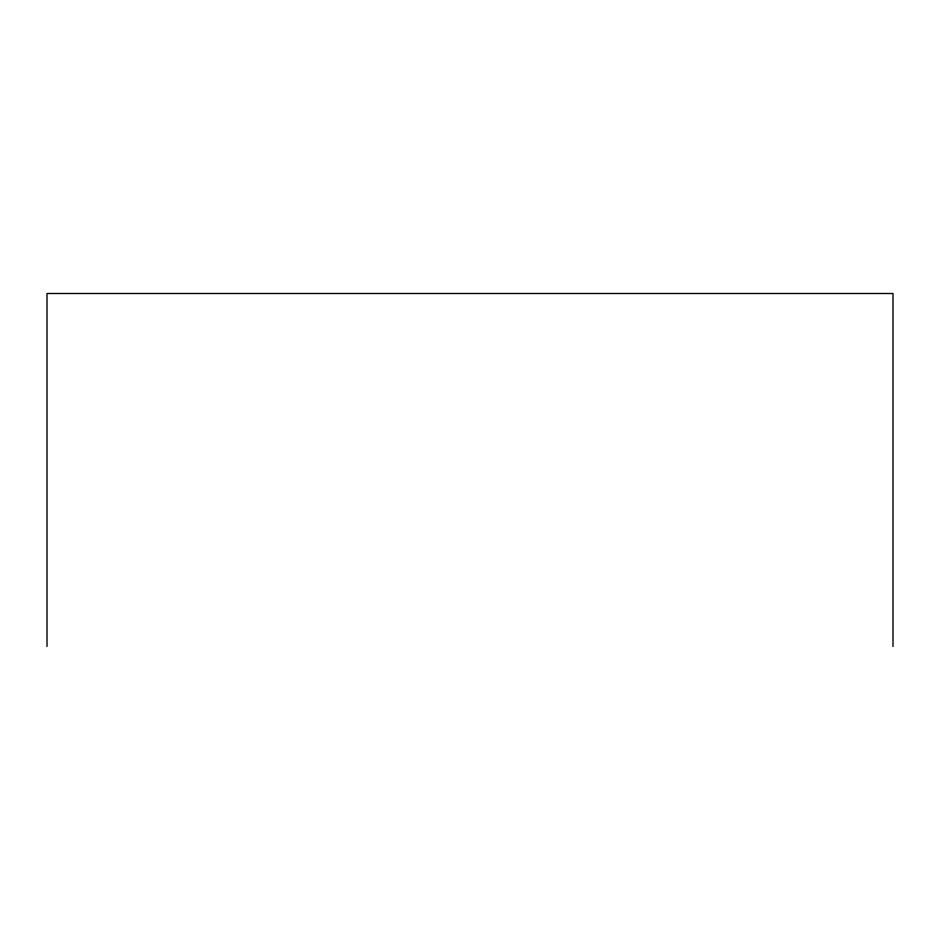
<?xml version="1.0" encoding="UTF-8"?>
<svg xmlns="http://www.w3.org/2000/svg" width="940" height="940" viewBox="0 0 940 940"><rect width="100%" height="100%" fill="white"/><g stroke="black" fill="none" stroke-linecap="round" stroke-linejoin="round"><path stroke-width="1.41" d="M893 646.497L893 293.503L47 293.503L47 646.497"/></g></svg>
